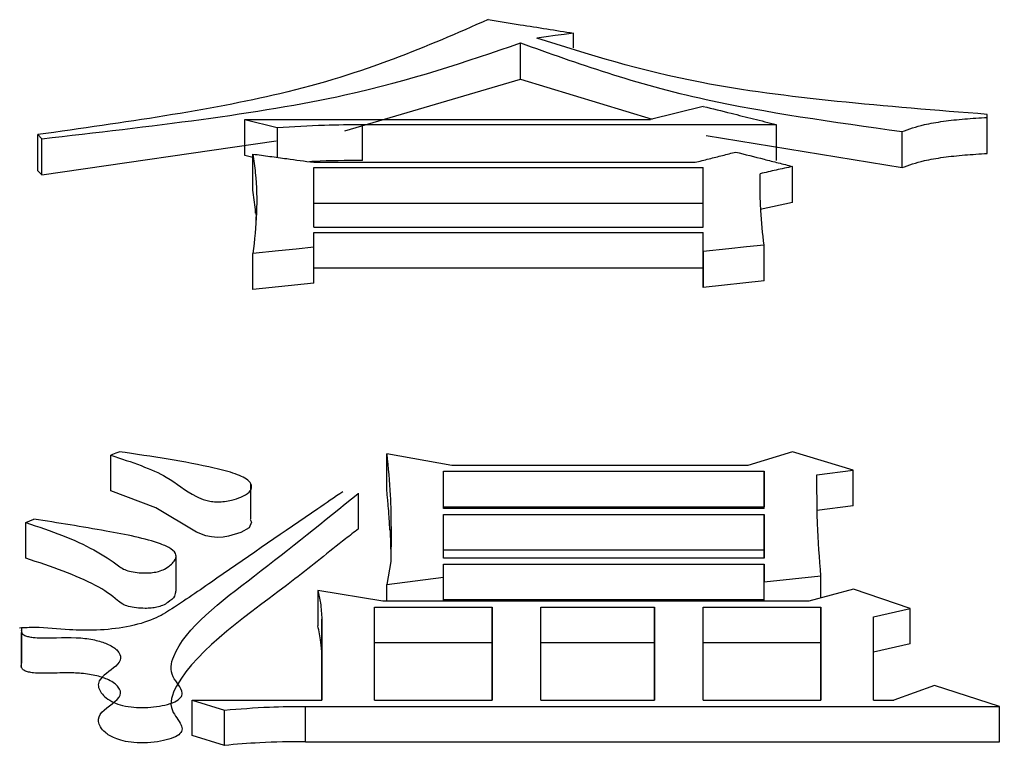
# Model space of a CAD drawing. Header units: millimetres. Extents: x 6533 to 7793, y 6972 to 7863.
# Drawn here: x 6876.386 to 6878.999, y 7322.001 to 7323.937 of the extents above; entities that cross this region are included whole.
import ezdxf

# ---------------------------------------------------------------- set-up
doc = ezdxf.new("R2010")
doc.units = ezdxf.units.MM

msp = doc.modelspace()

# ---------------------------------------------------------------- linework, layer by layer
at = {"color": 7, "linetype": 'Continuous', "lineweight": 25}
for p, q in [((6877.863, 7323.8612), (6877.863, 7323.9005)), ((6877.7223, 7323.7782), (6877.7223, 7323.8746)), ((6877.2539, 7323.6396), (6877.7223, 7323.7782)), ((6877.7224, 7323.7782), (6878.0727, 7323.6714)), ((6878.2092, 7323.7053), (6878.0685, 7323.6704)), ((6876.9868, 7323.6704), (6877.0734, 7323.6488)), ((6876.9868, 7323.6704), (6878.0685, 7323.6704)), ((6876.9868, 7323.5743), (6876.9868, 7323.6704)), ((6878.9664, 7323.6758), (6878.9664, 7323.6838)), ((6878.9664, 7323.5796), (6878.9664, 7323.6758)), ((6877.0734, 7323.6488), (6877.0734, 7323.5692)), ((6877.3005, 7323.6569), (6878.4039, 7323.6569)), ((6877.3005, 7323.5608), (6877.3005, 7323.6569)), ((6876.4351, 7323.6298), (6876.4459, 7323.6189)), ((6876.4351, 7323.5337), (6876.4351, 7323.6298)), ((6876.4459, 7323.5229), (6876.4459, 7323.6189)), ((6876.4459, 7323.5229), (6877.0704, 7323.6131)), ((6878.217, 7323.6274), (6878.7392, 7323.5418)), ((6877.0085, 7323.5689), (6876.9868, 7323.5743)), ((6876.4459, 7323.5229), (6876.4351, 7323.5337)), ((6877.1707, 7323.556), (6878.1875, 7323.556)), ((6877.1707, 7323.5423), (6878.2092, 7323.5423)), ((6877.1707, 7323.3833), (6877.1707, 7323.5423)), ((6878.2092, 7323.3833), (6878.2092, 7323.5423)), ((6878.2092, 7323.4463), (6877.1707, 7323.4463)), ((6878.4472, 7323.449), (6878.3606, 7323.4298)), ((6877.1707, 7323.3833), (6878.2092, 7323.3833)), ((6877.1707, 7323.3692), (6878.2092, 7323.3692)), ((6877.1707, 7323.3295), (6877.1707, 7323.3692)), ((6878.2092, 7323.3181), (6878.2092, 7323.3692)), ((6878.3714, 7323.2395), (6878.3714, 7323.3352)), ((6877.0085, 7323.2168), (6877.0085, 7323.3124)), ((6878.2092, 7323.3181), (6878.2092, 7323.2224)), ((6878.2092, 7323.2735), (6877.1707, 7323.2735)), ((6878.2092, 7323.2224), (6878.2092, 7323.2735)), ((6877.1707, 7323.2338), (6877.0085, 7323.2168)), ((6878.3714, 7323.2395), (6878.2092, 7323.2224)), ((6876.6299, 7322.68), (6876.6299, 7322.7749)), ((6877.5385, 7322.7473), (6877.3655, 7322.778)), ((6878.4472, 7322.7841), (6878.3282, 7322.7473)), ((6878.6094, 7322.7349), (6878.4472, 7322.7841)), ((6878.3282, 7322.7473), (6877.5385, 7322.7473)), ((6877.5169, 7322.7319), (6878.3715, 7322.7319)), ((6877.5169, 7322.6326), (6877.5169, 7322.7319)), ((6878.3715, 7322.6326), (6878.3715, 7322.7319)), ((6878.3715, 7322.7319), (6878.3715, 7322.6369)), ((6878.5121, 7322.7226), (6878.6094, 7322.7349)), ((6877.0031, 7322.6039), (6877.0031, 7322.6987)), ((6877.2897, 7322.5782), (6877.2897, 7322.6731)), ((6877.5169, 7322.637), (6878.3715, 7322.6369)), ((6878.3715, 7322.6326), (6877.5169, 7322.6326)), ((6877.5169, 7322.6169), (6878.3715, 7322.6169)), ((6877.5169, 7322.5004), (6877.5169, 7322.6169)), ((6878.3715, 7322.6326), (6878.3715, 7322.6369)), ((6878.3715, 7322.6169), (6878.3715, 7322.5004)), ((6878.6094, 7322.64), (6878.5121, 7322.6277)), ((6876.4028, 7322.5003), (6876.4028, 7322.595)), ((6877.5169, 7322.5222), (6878.3715, 7322.5222)), ((6878.3715, 7322.5004), (6878.3715, 7322.5222)), ((6876.8036, 7322.4119), (6876.8036, 7322.5074)), ((6877.3763, 7322.4909), (6877.3655, 7322.4303)), ((6878.3715, 7322.5004), (6877.5169, 7322.5004)), ((6877.5169, 7322.4845), (6878.3715, 7322.4845)), ((6877.5169, 7322.4495), (6877.5169, 7322.4845)), ((6878.3715, 7322.4845), (6878.3715, 7322.4367)), ((6877.3655, 7322.4303), (6877.5169, 7322.4495)), ((6878.3715, 7322.4367), (6878.5229, 7322.4527)), ((6878.3715, 7322.3855), (6878.3715, 7322.4367)), ((6877.3547, 7322.3855), (6877.1816, 7322.4143)), ((6877.1816, 7322.4143), (6877.1816, 7322.3198)), ((6877.3655, 7322.3855), (6877.3655, 7322.4303)), ((6878.6095, 7322.4175), (6878.4905, 7322.3855)), ((6878.7609, 7322.3661), (6878.6095, 7322.4175)), ((6878.4905, 7322.3855), (6877.3547, 7322.3855)), ((6877.5169, 7322.3899), (6878.3715, 7322.3899)), ((6878.3715, 7322.3855), (6878.3715, 7322.3899)), ((6877.333, 7322.3694), (6877.6467, 7322.3694)), ((6877.333, 7322.1213), (6877.333, 7322.3694)), ((6877.6467, 7322.3694), (6877.6467, 7322.1213)), ((6877.6467, 7322.2749), (6877.6467, 7322.3694)), ((6877.7765, 7322.3694), (6878.0794, 7322.3694)), ((6877.7765, 7322.1213), (6877.7765, 7322.3694)), ((6878.0794, 7322.3694), (6878.0794, 7322.1213)), ((6878.0794, 7322.2749), (6878.0794, 7322.3694)), ((6878.2092, 7322.3694), (6878.5229, 7322.3694)), ((6878.2092, 7322.1213), (6878.2092, 7322.3694)), ((6878.5229, 7322.3694), (6878.5229, 7322.1213)), ((6878.5229, 7322.2749), (6878.5229, 7322.3694)), ((6878.6636, 7322.3436), (6878.7609, 7322.3661)), ((6877.1924, 7322.3371), (6877.1924, 7322.1213)), ((6877.1924, 7322.2427), (6877.1924, 7322.3371)), ((6878.6636, 7322.1213), (6878.6636, 7322.3436)), ((6876.3919, 7322.3143), (6876.3919, 7322.22)), ((6876.3919, 7322.2072), (6876.3919, 7322.3015)), ((6877.333, 7322.2749), (6877.6467, 7322.2749)), ((6877.6467, 7322.1213), (6877.6467, 7322.2749)), ((6877.7765, 7322.2749), (6878.0794, 7322.2749)), ((6878.0794, 7322.1213), (6878.0794, 7322.2749)), ((6878.2092, 7322.2749), (6878.5229, 7322.2749)), ((6878.5229, 7322.1213), (6878.5229, 7322.2749)), ((6878.7609, 7322.2717), (6878.6636, 7322.2492)), ((6877.1924, 7322.1213), (6877.1924, 7322.2427)), ((6878.8258, 7322.1609), (6878.7176, 7322.1213)), ((6878.9989, 7322.1047), (6878.8258, 7322.1609)), ((6876.8463, 7322.1213), (6876.9328, 7322.0948)), ((6876.8463, 7322.1213), (6877.1924, 7322.1213)), ((6876.8463, 7322.0272), (6876.8463, 7322.1213)), ((6877.333, 7322.1213), (6877.6467, 7322.1213)), ((6877.7765, 7322.1213), (6878.0794, 7322.1213)), ((6878.2092, 7322.1213), (6878.5229, 7322.1213)), ((6878.6636, 7322.1213), (6878.7176, 7322.1213)), ((6876.9328, 7322.0007), (6876.9328, 7322.0948)), ((6877.1491, 7322.1047), (6878.9989, 7322.1047)), ((6877.1491, 7322.0106), (6877.1491, 7322.1047)), ((6876.9328, 7322.0007), (6876.8463, 7322.0272)), ((6877.1491, 7322.0106), (6878.9989, 7322.0106))]:
    msp.add_line(p, q, dxfattribs=at)
at = {"color": 7, "linetype": 'Continuous', "lineweight": 25, "flags": 128}
for points in [[(6877.863, 7323.9005), (6877.8387, 7323.8973), (6877.8143, 7323.8941), (6877.79, 7323.8908), (6877.7656, 7323.8876)], [(6878.4039, 7323.6569), (6878.4039, 7323.603), (6878.4039, 7323.5608)], [(6878.7392, 7323.5418), (6878.7392, 7323.5687), (6878.7392, 7323.5957), (6878.7392, 7323.6379)], [(6877.0085, 7323.482), (6877.0085, 7323.5357), (6877.0085, 7323.578)], [(6878.2092, 7323.4463), (6878.2092, 7323.5), (6878.2092, 7323.5423)], [(6878.4472, 7323.449), (6878.4472, 7323.5028), (6878.4472, 7323.545)], [(6878.2092, 7323.2735), (6878.2092, 7323.3271), (6878.2092, 7323.3692)], [(6877.1707, 7323.3295), (6877.1237, 7323.3246), (6877.0767, 7323.3196), (6877.0085, 7323.3124)], [(6877.1707, 7323.2338), (6877.1707, 7323.2874), (6877.1707, 7323.3295)], [(6878.3714, 7323.3352), (6878.3244, 7323.3302), (6878.2774, 7323.3253), (6878.2092, 7323.3181)], [(6876.6299, 7322.7749), (6876.6354, 7322.7773), (6876.6435, 7322.7807), (6876.6515, 7322.7841)], [(6877.3655, 7322.683), (6877.3655, 7322.7362), (6877.3655, 7322.778)], [(6878.6094, 7322.64), (6878.6094, 7322.6932), (6878.6094, 7322.7349)], [(6877.0015, 7322.6033), (6877.005, 7322.5958), (6876.9984, 7322.5814), (6876.9761, 7322.5682), (6876.9438, 7322.5586), (6876.9291, 7322.5564), (6876.9143, 7322.5556), (6876.8979, 7322.5569), (6876.8827, 7322.56), (6876.8584, 7322.5695), (6876.7493, 7322.6346), (6876.6299, 7322.68), (6876.6299, 7322.68)], [(6878.3715, 7322.5222), (6878.3715, 7322.5752), (6878.3715, 7322.6169)], [(6876.4028, 7322.595), (6876.4136, 7322.5997), (6876.4244, 7322.6044)], [(6878.3715, 7322.3899), (6878.3715, 7322.4429), (6878.3715, 7322.4845)], [(6877.5169, 7322.3855), (6877.5169, 7322.4079), (6877.5169, 7322.4495)], [(6878.5229, 7322.3942), (6878.5229, 7322.4111), (6878.5229, 7322.4527)], [(6878.7609, 7322.2717), (6878.7609, 7322.3246), (6878.7609, 7322.3661)], [(6878.9989, 7322.0106), (6878.9989, 7322.0633), (6878.9989, 7322.1047)]]:
    msp.add_lwpolyline(points, dxfattribs=at)
at = {"color": 7, "linetype": 'Continuous', "lineweight": 25}
for points, knots in [([(6877.6358, 7323.9367), (6877.472, 7323.8649), (6877.1737, 7323.7341), (6876.6645, 7323.6622), (6876.4351, 7323.6298)], [0, 0, 0, 0, 0.549466, 1, 1, 1, 1]), ([(6877.6358, 7323.9367), (6877.6644, 7323.9322), (6877.7165, 7323.9239), (6877.7922, 7323.9119), (6877.8394, 7323.9043), (6877.863, 7323.9005)], [0, 0, 0, 0, 0.376897, 0.688448, 1, 1, 1, 1]), ([(6876.4459, 7323.6189), (6876.7336, 7323.6518), (6877.2405, 7323.7096), (6877.5768, 7323.8248), (6877.7223, 7323.8746)], [0, 0, 0, 0, 0.567325, 1, 1, 1, 1]), ([(6877.7224, 7323.8746), (6877.8738, 7323.8201), (6878.1484, 7323.7212), (6878.5562, 7323.6637), (6878.7392, 7323.6379)], [0, 0, 0, 0, 0.551247, 1, 1, 1, 1]), ([(6878.9664, 7323.6838), (6878.6954, 7323.7053), (6878.2186, 7323.7431), (6877.9022, 7323.844), (6877.7656, 7323.8876)], [0, 0, 0, 0, 0.568428, 1, 1, 1, 1]), ([(6878.2092, 7323.7053), (6878.2339, 7323.6992), (6878.2787, 7323.6881), (6878.3436, 7323.6719), (6878.3838, 7323.6619), (6878.4039, 7323.6569)], [0, 0, 0, 0, 0.380765, 0.690382, 1, 1, 1, 1]), ([(6878.7392, 7323.6379), (6878.7576, 7323.6446), (6878.7883, 7323.6557), (6878.8492, 7323.666), (6878.9062, 7323.6722), (6878.9462, 7323.6746), (6878.9664, 7323.6758)], [0, 0, 0, 0, 0.329917, 0.550134, 0.774051, 1, 1, 1, 1]), ([(6877.0734, 7323.6488), (6877.1152, 7323.6514), (6877.19, 7323.6562), (6877.2667, 7323.6567), (6877.3005, 7323.6569)], [0, 0, 0, 0, 0.559043, 1, 1, 1, 1]), ([(6878.1875, 7323.556), (6878.1999, 7323.5591), (6878.2241, 7323.5653), (6878.2602, 7323.5744), (6878.2839, 7323.5804), (6878.2957, 7323.5834)], [0, 0, 0, 0, 0.342692, 0.671346, 1, 1, 1, 1]), ([(6878.2957, 7323.5834), (6878.321, 7323.577), (6878.3588, 7323.5675), (6878.4093, 7323.5546), (6878.4345, 7323.5482), (6878.4472, 7323.545)], [0, 0, 0, 0, 0.5, 0.75, 1, 1, 1, 1]), ([(6877.0085, 7323.578), (6877.0108, 7323.5613), (6877.0181, 7323.5095), (6877.0205, 7323.4213), (6877.0125, 7323.3487), (6877.0085, 7323.3124)], [0, 0, 0, 0, 0.192147, 0.59577, 1, 1, 1, 1]), ([(6877.0085, 7323.578), (6877.0235, 7323.5759), (6877.0535, 7323.5719), (6877.1076, 7323.5646), (6877.1466, 7323.5593), (6877.1707, 7323.556)], [0, 0, 0, 0, 0.277504, 0.555008, 1, 1, 1, 1]), ([(6877.3005, 7323.5608), (6877.2573, 7323.5607), (6877.2098, 7323.5605), (6877.1635, 7323.5578), (6877.1593, 7323.5576)], [0, 0, 0, 0, 0.90792, 1, 1, 1, 1]), ([(6878.7392, 7323.5418), (6878.7576, 7323.5485), (6878.7883, 7323.5596), (6878.8492, 7323.5699), (6878.9062, 7323.576), (6878.9462, 7323.5784), (6878.9664, 7323.5796)], [0, 0, 0, 0, 0.329802, 0.55002, 0.773982, 1, 1, 1, 1]), ([(6878.4472, 7323.545), (6878.4399, 7323.5434), (6878.4255, 7323.5402), (6878.4039, 7323.5354), (6878.3823, 7323.5305), (6878.3678, 7323.5273), (6878.3606, 7323.5257)], [0, 0, 0, 0, 0.25, 0.5, 0.75, 1, 1, 1, 1]), ([(6878.3714, 7323.3352), (6878.368, 7323.366), (6878.3626, 7323.4135), (6878.3608, 7323.4768), (6878.3607, 7323.5094), (6878.3606, 7323.5257)], [0, 0, 0, 0, 0.480633, 0.740306, 1, 1, 1, 1]), ([(6877.0158, 7323.4202), (6877.0156, 7323.4235), (6877.0143, 7323.4442), (6877.0111, 7323.4647), (6877.0085, 7323.482)], [0, 0, 0, 0, 0.157725, 1, 1, 1, 1]), ([(6877.0163, 7323.4204), (6877.0166, 7323.4192), (6877.017, 7323.4175), (6877.0165, 7323.3979), (6877.0165, 7323.3952), (6877.0164, 7323.3944)], [0, 0, 0, 0, 0.664644, 0.892929, 1, 1, 1, 1]), ([(6876.6299, 7322.7749), (6876.6849, 7322.7565), (6876.7823, 7322.724), (6876.829, 7322.6768), (6876.8767, 7322.6559), (6876.8971, 7322.6515), (6876.9151, 7322.6499), (6876.9343, 7322.6514), (6876.9557, 7322.6557), (6876.9801, 7322.6637), (6877.001, 7322.6759), (6877.0071, 7322.6909), (6876.9995, 7322.7084), (6876.9634, 7322.7261), (6876.8499, 7322.7549), (6876.7395, 7322.7712), (6876.6515, 7322.7841)], [0, 0, 0, 0, 0.207453, 0.36723, 0.400728, 0.416587, 0.43129, 0.44809, 0.46666, 0.497246, 0.538504, 0.578636, 0.62009, 0.682348, 0.747128, 1, 1, 1, 1]), ([(6877.3655, 7322.778), (6877.369, 7322.7415), (6877.3753, 7322.676), (6877.3772, 7322.5802), (6877.3766, 7322.5206), (6877.3763, 7322.4909)], [0, 0, 0, 0, 0.386874, 0.693415, 1, 1, 1, 1]), ([(6878.5229, 7322.4527), (6878.5192, 7322.4994), (6878.5136, 7322.5683), (6878.5126, 7322.6578), (6878.5123, 7322.701), (6878.5121, 7322.7226)], [0, 0, 0, 0, 0.513442, 0.756719, 1, 1, 1, 1]), ([(6877.2483, 7322.6774), (6877.226, 7322.6622), (6877.1146, 7322.5862), (6876.9629, 7322.4819), (6876.8207, 7322.3827), (6876.7479, 7322.3367), (6876.6777, 7322.3159), (6876.5959, 7322.3067), (6876.5117, 7322.3084), (6876.4451, 7322.3166), (6876.4, 7322.3145), (6876.3864, 7322.3138)], [0, 0, 0, 0, 0.102062, 0.510275, 0.689515, 0.750609, 0.812535, 0.866745, 0.912849, 0.973626, 1, 1, 1, 1]), ([(6876.3908, 7322.308), (6876.3909, 7322.3056), (6876.391, 7322.3008), (6876.398, 7322.2947), (6876.4095, 7322.2906), (6876.425, 7322.288), (6876.4724, 7322.2861), (6876.5317, 7322.2913), (6876.5926, 7322.2816), (6876.6274, 7322.2696), (6876.6503, 7322.2532), (6876.6595, 7322.2329), (6876.6401, 7322.2054), (6876.5907, 7322.1781), (6876.5984, 7322.1441), (6876.6209, 7322.1222), (6876.6531, 7322.1086), (6876.682, 7322.1028), (6876.7136, 7322.1012), (6876.745, 7322.1029), (6876.7757, 7322.108), (6876.8016, 7322.1167), (6876.8178, 7322.128), (6876.8234, 7322.1512), (6876.7835, 7322.1868), (6876.8051, 7322.2979), (6877.025, 7322.4588), (6877.1984, 7322.5993), (6877.2881, 7322.6719)], [0, 0, 0, 0, 0.00774, 0.015792, 0.02086, 0.025923, 0.03435, 0.072305, 0.088847, 0.105343, 0.126166, 0.147324, 0.170938, 0.216976, 0.247538, 0.27805, 0.29042, 0.302926, 0.313684, 0.324711, 0.337046, 0.350427, 0.363772, 0.376606, 0.424358, 0.483654, 0.733123, 1, 1, 1, 1]), ([(6877.3739, 7322.5746), (6877.3734, 7322.5849), (6877.3726, 7322.5999), (6877.3707, 7322.6239), (6877.3692, 7322.6422), (6877.3678, 7322.6582), (6877.3666, 7322.6703), (6877.3659, 7322.6778), (6877.3655, 7322.683)], [0, 0, 0, 0, 0.2839479, 0.4106393, 0.6640224, 0.7907138, 0.8540595, 1, 1, 1, 1]), ([(6876.4028, 7322.595), (6876.4363, 7322.5839), (6876.5377, 7322.5502), (6876.6171, 7322.5062), (6876.6609, 7322.4714), (6876.6782, 7322.4652), (6876.6995, 7322.4616), (6876.7214, 7322.4604), (6876.7415, 7322.4615), (6876.7593, 7322.465), (6876.7824, 7322.4748), (6876.7989, 7322.49), (6876.8067, 7322.5088), (6876.7931, 7322.5252), (6876.7371, 7322.55), (6876.6065, 7322.5754), (6876.4888, 7322.5942), (6876.4244, 7322.6044)], [0, 0, 0, 0, 0.118686, 0.359193, 0.382947, 0.402076, 0.421219, 0.441111, 0.455766, 0.470497, 0.490906, 0.548401, 0.59066, 0.633123, 0.674261, 0.821863, 1, 1, 1, 1]), ([(6877.2897, 7322.5782), (6877.2783, 7322.5694), (6877.2209, 7322.5253), (6877.0554, 7322.388), (6876.8325, 7322.2421), (6876.7797, 7322.1017), (6876.8154, 7322.0636), (6876.8216, 7322.0417), (6876.8125, 7322.029), (6876.7922, 7322.0188), (6876.763, 7322.0112), (6876.7279, 7322.0072), (6876.6921, 7322.0077), (6876.662, 7322.0123), (6876.6344, 7322.0215), (6876.6076, 7322.0388), (6876.5925, 7322.0629), (6876.6048, 7322.0976), (6876.6625, 7322.1254), (6876.6527, 7322.1565), (6876.6297, 7322.1744), (6876.5937, 7322.187), (6876.553, 7322.1936), (6876.5024, 7322.1949), (6876.4601, 7322.1923), (6876.426, 7322.1935), (6876.4098, 7322.1961), (6876.3988, 7322.2001), (6876.3913, 7322.2061), (6876.391, 7322.2109), (6876.3908, 7322.2136)], [0, 0, 0, 0, 0.0327634, 0.1637885, 0.5008057, 0.5717991, 0.6140677, 0.6292474, 0.6422301, 0.6552219, 0.6681704, 0.6816436, 0.6947132, 0.7062515, 0.7168163, 0.7364456, 0.7682017, 0.7950516, 0.8480385, 0.8710893, 0.8941452, 0.9105985, 0.9271295, 0.9421154, 0.9651797, 0.9736912, 0.9790274, 0.9843924, 0.9909313, 1, 1, 1, 1]), ([(6877.3741, 7322.5763), (6877.3746, 7322.5647), (6877.3756, 7322.5402), (6877.3761, 7322.509), (6877.3762, 7322.4944), (6877.3763, 7322.4907)], [0, 0, 0, 0, 0.3998146, 0.8457591, 1, 1, 1, 1]), ([(6876.8023, 7322.4123), (6876.8019, 7322.4078), (6876.8012, 7322.3973), (6876.7863, 7322.3845), (6876.7698, 7322.3745), (6876.7545, 7322.3692), (6876.7378, 7322.3666), (6876.7186, 7322.3659), (6876.6972, 7322.3673), (6876.676, 7322.3712), (6876.6582, 7322.3782), (6876.636, 7322.3981), (6876.5917, 7322.4292), (6876.5039, 7322.4661), (6876.4367, 7322.4888), (6876.4028, 7322.5003)], [0, 0, 0, 0, 0.0576128, 0.1356804, 0.1742729, 0.2037511, 0.2272158, 0.2506016, 0.2836717, 0.3170367, 0.3506221, 0.3985285, 0.589651, 0.7931713, 1, 1, 1, 1]), ([(6877.1816, 7322.4143), (6877.1842, 7322.4031), (6877.1884, 7322.3847), (6877.191, 7322.3589), (6877.1919, 7322.3444), (6877.1924, 7322.3371)], [0, 0, 0, 0, 0.438995, 0.719464, 1, 1, 1, 1]), ([(6877.1924, 7322.2427), (6877.1918, 7322.254), (6877.1909, 7322.2725), (6877.1863, 7322.2982), (6877.1831, 7322.3126), (6877.1816, 7322.3198)], [0, 0, 0, 0, 0.435196, 0.717565, 1, 1, 1, 1]), ([(6876.9328, 7322.0948), (6876.9726, 7322.0981), (6877.0437, 7322.104), (6877.1169, 7322.1045), (6877.1491, 7322.1047)], [0, 0, 0, 0, 0.5588348, 1, 1, 1, 1]), ([(6877.1491, 7322.0106), (6877.108, 7322.0102), (6877.0348, 7322.0095), (6876.9639, 7322.0034), (6876.9328, 7322.0007)], [0, 0, 0, 0, 0.561085, 1, 1, 1, 1])]:
    msp.add_open_spline(points, degree=3, knots=knots, dxfattribs=at)

doc.saveas('drawing.dxf')
